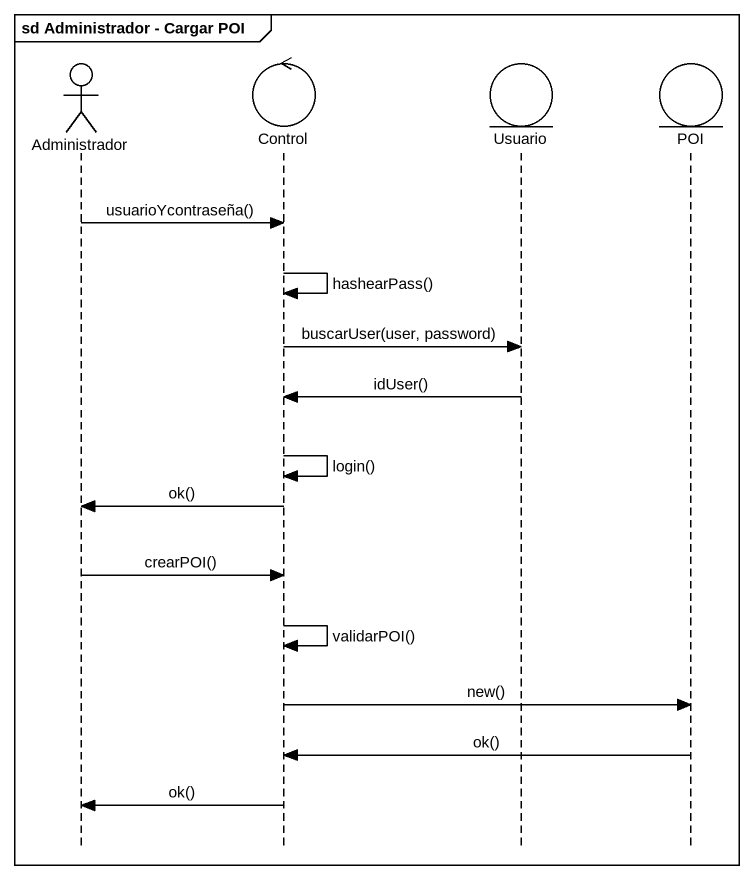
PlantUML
@startuml
mainframe sd Administrador - Cargar POI
hide footbox
actor Administrador
control "Control" as Control_
entity Usuario
entity POI

Administrador -> Control_ : usuarioYcontraseña()
Control_ -> Control_ : hashearPass()
Control_ -> Usuario : buscarUser(user, password)
Usuario -> Control_ : idUser()
Control_ -> Control_ : login()
Control_ -> Administrador : ok()
Administrador -> Control_ : crearPOI()
Control_ -> Control_ : validarPOI()
Control_ -> POI : new()
POI -> Control_ : ok()
Control_ -> Administrador : ok()
@enduml
